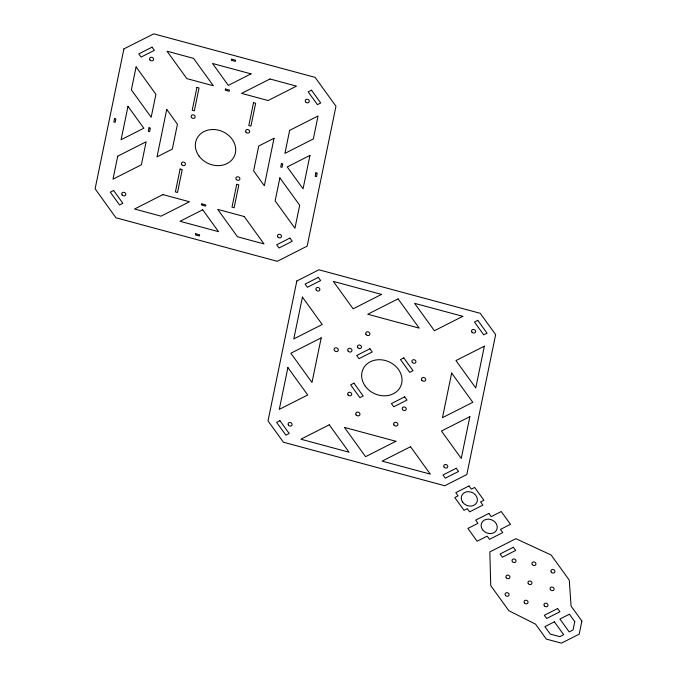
<?xml version="1.0" encoding="UTF-8"?>
<svg xmlns="http://www.w3.org/2000/svg" width="677" height="677" viewBox="0 0 677 677"><rect width="100%" height="100%" fill="white"/><g stroke="black" fill="none" stroke-linecap="round" stroke-linejoin="round"><path stroke-width="1.02" d="M166.72 109.403L157.03 156.869L172.313 149.126L177.442 124.238L166.72 109.403M274.016 138.277L264.326 185.743L253.604 170.909L258.732 146.02L274.016 138.277M123.925 48.862L95.118 188.781L115.928 217.774L277.257 261.297L307.155 246.14L335.961 106.221L315.118 77.373L153.789 33.85L123.925 48.862M114.54 118.517L113.829 121.962L115.158 122.317L115.869 118.873L114.54 118.517M117.722 156.184L112.991 179.177L141.4 164.773L146.13 141.781L117.722 156.184M127.987 106.331L121.107 139.733L143.812 128.224L127.987 106.331M136.102 66.896L131.372 89.88L151.174 117.29L155.905 94.298L136.102 66.896M149.008 127.809L148.297 131.262L149.617 131.617L150.328 128.165L149.008 127.809M180.116 169.03L175.402 191.904L177.526 192.471L182.231 169.597L180.116 169.03M196.914 87.401L192.209 110.275L194.324 110.85L199.038 87.976L196.914 87.401M195.678 233.777L195.441 234.919L199.419 235.994L199.656 234.843L195.678 233.777M201.831 203.887L201.594 205.038L205.571 206.104L205.808 204.962L201.831 203.887M225.475 89.042L225.238 90.185L229.215 91.26L229.452 90.109L225.475 89.042M231.627 59.153L231.39 60.304L235.368 61.37L235.604 60.228L231.627 59.153M236.722 184.296L232.008 207.17L234.132 207.746L238.837 184.872L236.722 184.296M253.52 102.676L248.814 125.55L250.93 126.117L255.644 103.242L253.52 102.676M281.429 163.529L280.718 166.982L282.038 167.337L282.749 163.885L281.429 163.529M279.872 177.856L275.141 200.849L294.944 228.251L299.674 205.266L279.872 177.856M289.646 130.373L284.915 153.366L313.324 138.963L318.055 115.97L289.646 130.373M309.939 155.414L303.059 188.815L287.234 166.923L309.939 155.414M315.888 172.83L315.177 176.274L316.506 176.629L317.208 173.185L315.888 172.83M296.822 280.997L268.016 420.916L283.418 442.225L444.747 485.747L466.834 474.543L495.64 334.624L480.238 313.316L318.909 269.793L296.822 280.997M287.903 367.569L279.296 409.373L307.705 394.97L287.903 367.569M302.416 297.093L293.81 338.898L322.21 324.495L302.416 297.093M469.855 416.643L461.249 458.447L441.446 431.046L469.855 416.643M484.36 346.167L475.753 387.972L455.959 360.57L484.36 346.167M574.765 621.638L573.055 629.965L569.205 631.912L559.904 619.032L569.399 614.217L574.765 621.638M581.881 621.046L579.19 634.137L561.402 643.15L546.314 639.08L535.507 624.118L508.884 610.739L490.732 585.613L489.843 551.899L515.882 538.697L551.12 554.996L569.272 580.121L571.075 606.084L581.881 621.046M321.203 337.848L311.987 382.488L290.856 353.233L321.203 337.848M451.669 373.052L442.462 417.692L472.8 402.307L451.669 373.052M152.037 47.17L138.785 53.889L141.095 57.08L154.348 50.36L152.037 47.17M251.023 73.869L228.327 85.378L212.51 63.477L251.023 73.869M269.988 78.981L241.579 93.384L268.092 100.534L296.501 86.131L269.988 78.981M113.626 190.499L110.317 192.175L119.55 204.97L122.867 203.286L113.626 190.499M311.496 90.176L308.179 91.86L317.42 104.647L320.729 102.972L311.496 90.176M162.954 194.612L134.545 209.015L161.058 216.166L189.467 201.763L162.954 194.612M202.719 209.768L180.023 221.277L218.536 231.669L202.719 209.768M289.951 238.067L276.698 244.786L279.009 247.977L292.261 241.257L289.951 238.067M318.342 277.367L305.09 284.086L307.4 287.276L320.653 280.557L318.342 277.367M381.54 294.41L353.14 308.814L333.338 281.412L381.54 294.41M398.068 298.87L367.746 314.246L419.224 328.142L398.068 298.87M369.93 348.765L356.669 355.484L358.979 358.683L372.24 351.964L369.93 348.765M462.806 316.328L434.397 330.731L414.603 303.33L462.806 316.328M279.931 420.696L276.622 422.372L285.863 435.167L289.172 433.483L279.931 420.696M353.944 383.174L350.627 384.858L359.868 397.644L363.177 395.96L353.944 383.174M403.788 357.896L400.479 359.58L409.72 372.367L413.029 370.683L403.788 357.896M477.801 320.373L474.484 322.057L483.725 334.844L487.034 333.169L477.801 320.373M329.259 424.809L300.859 439.212L349.061 452.211L329.259 424.809M404.677 396.857L391.424 403.577L393.726 406.775L406.987 400.056L404.677 396.857M395.91 441.294L365.588 456.67L344.432 427.399L395.91 441.294M410.516 446.727L382.116 461.13L430.318 474.128L410.516 446.727M456.256 468.264L443.003 474.983L445.314 478.174L458.566 471.454L456.256 468.264M469.034 485.942L455.782 492.661L458.092 495.86L454.775 497.536L464.016 510.331L467.325 508.647L469.635 511.846L482.896 505.127L480.585 501.928L483.894 500.244L474.653 487.457L471.344 489.141L469.034 485.942M488.887 513.428L475.635 520.148L477.945 523.346L467.892 528.441L477.133 541.228L487.186 536.133L489.496 539.332L502.749 532.604L500.438 529.414L510.492 524.311L501.251 511.524L491.197 516.627L488.887 513.428M513.344 547.27L500.083 553.989L502.393 557.188L515.646 550.469L513.344 547.27M557.611 608.547L544.35 615.266L546.661 618.465L559.921 611.746L557.611 608.547M554.378 621.833L544.883 626.648L550.24 634.07L559.845 636.659L563.687 634.713L554.378 621.833M193.546 58.366L167.033 51.215L186.835 78.617L213.34 85.767L193.546 58.366M244.211 216.53L217.706 209.379L237.5 236.781L264.013 243.932L244.211 216.53M149.913 59.889A2.065 1.752 24 0 0 153.4 60.016A2.065 1.752 24 0 0 151.403 57.249A2.065 1.752 24 0 0 149.913 59.889M236.248 179.388A2.065 1.752 24 0 0 239.726 179.515A2.065 1.752 24 0 0 237.729 176.748A2.065 1.752 24 0 0 236.248 179.388M305.615 101.897A2.065 1.752 24 0 0 309.101 102.015A2.065 1.752 24 0 0 307.104 99.248A2.065 1.752 24 0 0 305.615 101.897M277.815 236.933A2.065 1.752 24 0 0 281.302 237.06A2.065 1.752 24 0 0 279.305 234.293A2.065 1.752 24 0 0 277.815 236.933M122.114 194.934A2.065 1.752 24 0 0 125.6 195.061A2.065 1.752 24 0 0 123.595 192.285A2.065 1.752 24 0 0 122.114 194.934M198.953 155.972A20.691 17.492 24 0 0 233.81 157.216A20.691 17.492 24 0 0 213.805 129.527A20.691 17.492 24 0 0 198.953 155.972M181.758 164.689A2.065 1.752 24 0 0 185.244 164.816A2.065 1.752 24 0 0 183.247 162.048A2.065 1.752 24 0 0 181.758 164.689M191.489 117.443A2.065 1.752 24 0 0 194.976 117.561A2.065 1.752 24 0 0 192.97 114.794A2.065 1.752 24 0 0 191.489 117.443M245.971 132.133A2.065 1.752 24 0 0 249.458 132.26A2.065 1.752 24 0 0 247.46 129.493A2.065 1.752 24 0 0 245.971 132.133M462.704 502.258A8.276 6.998 24 0 0 476.65 502.749A8.276 6.998 24 0 0 468.645 491.68A8.276 6.998 24 0 0 462.704 502.258M316.218 290.086A2.065 1.752 24 0 0 319.705 290.213A2.065 1.752 24 0 0 317.708 287.446A2.065 1.752 24 0 0 316.218 290.086M471.928 332.094A2.065 1.752 24 0 0 475.406 332.212A2.065 1.752 24 0 0 473.409 329.445A2.065 1.752 24 0 0 471.928 332.094M412.276 362.33A2.065 1.752 24 0 0 415.763 362.457A2.065 1.752 24 0 0 413.765 359.69A2.065 1.752 24 0 0 412.276 362.33M357.794 347.631A2.065 1.752 24 0 0 361.281 347.758A2.065 1.752 24 0 0 359.275 344.991A2.065 1.752 24 0 0 357.794 347.631M348.063 394.886A2.065 1.752 24 0 0 351.549 395.013A2.065 1.752 24 0 0 349.552 392.245A2.065 1.752 24 0 0 348.063 394.886M288.419 425.131A2.065 1.752 24 0 0 291.905 425.258A2.065 1.752 24 0 0 289.908 422.482A2.065 1.752 24 0 0 288.419 425.131M402.553 409.585A2.065 1.752 24 0 0 406.039 409.712A2.065 1.752 24 0 0 404.034 406.945A2.065 1.752 24 0 0 402.553 409.585M365.258 386.169A20.691 17.492 24 0 0 400.115 387.413A20.691 17.492 24 0 0 380.11 359.724A20.691 17.492 24 0 0 365.258 386.169M444.129 467.13A2.065 1.752 24 0 0 447.607 467.257A2.065 1.752 24 0 0 445.61 464.49A2.065 1.752 24 0 0 444.129 467.13M366.037 334.565A2.192 1.853 24 0 0 369.727 334.7A2.192 1.853 24 0 0 367.603 331.772A2.192 1.853 24 0 0 366.037 334.565M334.489 350.593A2.192 1.853 24 0 0 338.17 350.72A2.192 1.853 24 0 0 336.054 347.792A2.192 1.853 24 0 0 334.489 350.593M421.856 380.262A2.192 1.853 24 0 0 425.545 380.389A2.192 1.853 24 0 0 423.43 377.461A2.192 1.853 24 0 0 421.856 380.262M393.989 425.071A2.192 1.853 24 0 0 397.678 425.198A2.192 1.853 24 0 0 395.554 422.27A2.192 1.853 24 0 0 393.989 425.071M348.096 351.05A2.192 1.853 24 0 0 351.786 351.177A2.192 1.853 24 0 0 349.67 348.249A2.192 1.853 24 0 0 348.096 351.05M356.11 414.874A2.192 1.853 24 0 0 359.8 415.001A2.192 1.853 24 0 0 357.676 412.073A2.192 1.853 24 0 0 356.11 414.874M512.371 561.597A2.065 1.752 24 0 0 515.857 561.715A2.065 1.752 24 0 0 513.851 558.948A2.065 1.752 24 0 0 512.371 561.597M505.423 595.328A2.065 1.752 24 0 0 508.909 595.455A2.065 1.752 24 0 0 506.912 592.68A2.065 1.752 24 0 0 505.423 595.328M544.316 605.822A2.065 1.752 24 0 0 547.803 605.94A2.065 1.752 24 0 0 545.806 603.173A2.065 1.752 24 0 0 544.316 605.822M551.264 572.09A2.065 1.752 24 0 0 554.751 572.209A2.065 1.752 24 0 0 552.754 569.442A2.065 1.752 24 0 0 551.264 572.09M532.291 564.542A2.065 1.752 24 0 0 535.778 564.669A2.065 1.752 24 0 0 533.772 561.902A2.065 1.752 24 0 0 532.291 564.542M506.252 577.743A2.065 1.752 24 0 0 509.739 577.87A2.065 1.752 24 0 0 507.733 575.103A2.065 1.752 24 0 0 506.252 577.743M524.404 602.868A2.065 1.752 24 0 0 527.882 602.995A2.065 1.752 24 0 0 525.885 600.228A2.065 1.752 24 0 0 524.404 602.868M550.435 589.667A2.065 1.752 24 0 0 553.921 589.794A2.065 1.752 24 0 0 551.924 587.018A2.065 1.752 24 0 0 550.435 589.667M482.566 529.736A8.276 6.998 24 0 0 496.503 530.235A8.276 6.998 24 0 0 488.506 519.157A8.276 6.998 24 0 0 482.566 529.736M528.288 583.633A2.065 1.752 24 0 0 531.775 583.76A2.065 1.752 24 0 0 529.778 580.993A2.065 1.752 24 0 0 528.288 583.633"/></g></svg>
